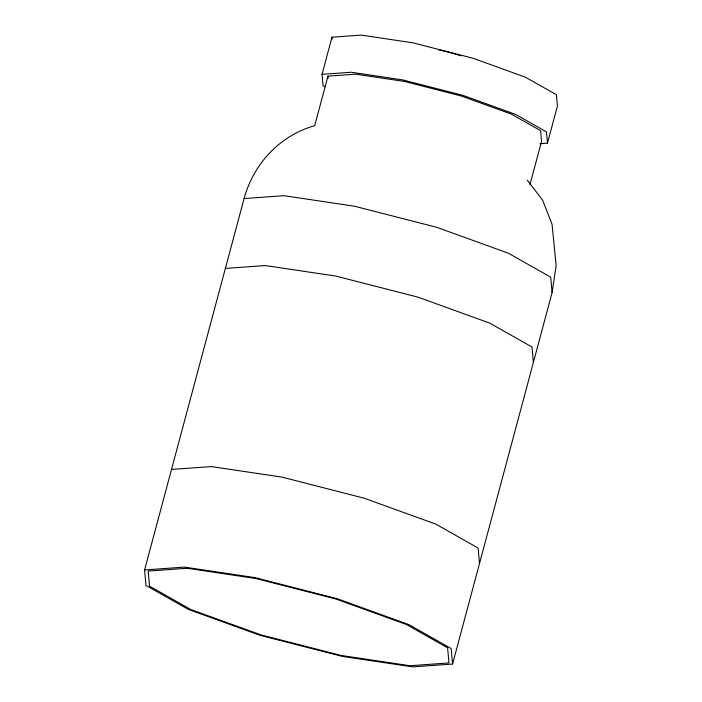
<?xml version="1.0" encoding="UTF-8"?>
<svg xmlns="http://www.w3.org/2000/svg" width="702" height="702" viewBox="0 0 702 702"><rect width="100%" height="100%" fill="white"/><g stroke="black" fill="none" stroke-linecap="round" stroke-linejoin="round"><path stroke-width="1.05" d="M529.975 184.582L541.549 141.383L540.593 130.66L511.275 114.066L461.46 96.06L404.484 81.45L355.624 74.158L327.966 76.141L314.698 125.667C279.712 135.609 253.615 163.724 244.094 198.552L144.577 569.963L145.955 585.424L188.233 609.354L260.073 635.328L342.225 656.388L412.688 666.9L452.571 664.039L552.088 292.629L556.151 265.707L552.053 224.298L542.681 200.289L527.325 180.177M324.921 86.715L323.052 85.653L322.042 74.333L331.993 37.197L361.188 35.1L412.758 42.796L472.894 58.213L525.473 77.22L556.414 94.735L557.423 106.055L547.472 143.19L539.899 143.734M322.042 74.333L351.228 72.245L402.808 79.931L462.934 95.349L515.522 114.365L546.463 131.871L547.472 143.19M244.094 198.552L283.977 195.691L354.44 206.204L436.6 227.264L508.441 253.238L550.71 277.167L552.088 292.629M225.377 268.41L265.259 265.549L335.723 276.053L417.883 297.122L489.724 323.095L531.993 347.016L533.371 362.486M171.507 469.445L211.39 466.584L281.853 477.088L364.013 498.157L435.854 524.131L478.123 548.051L479.51 563.522M144.577 569.963L184.459 567.102L254.923 577.606L337.083 598.674L408.924 624.648L451.193 648.569L452.571 664.039M331.993 37.197L332.178 39.251M327.966 76.141L328.15 78.291M438.768 49.86A42.252 7.266 15 0 1 446.191 51.606M447.253 51.869A42.252 7.266 15 0 1 460.916 55.809M187.136 568.269L148.192 571.068L149.544 586.17L190.821 609.529L260.977 634.898L341.207 655.466L410.012 665.724L448.955 662.934L447.613 647.832L406.326 624.464L336.17 599.104L255.949 578.536L187.136 568.269"/></g></svg>
